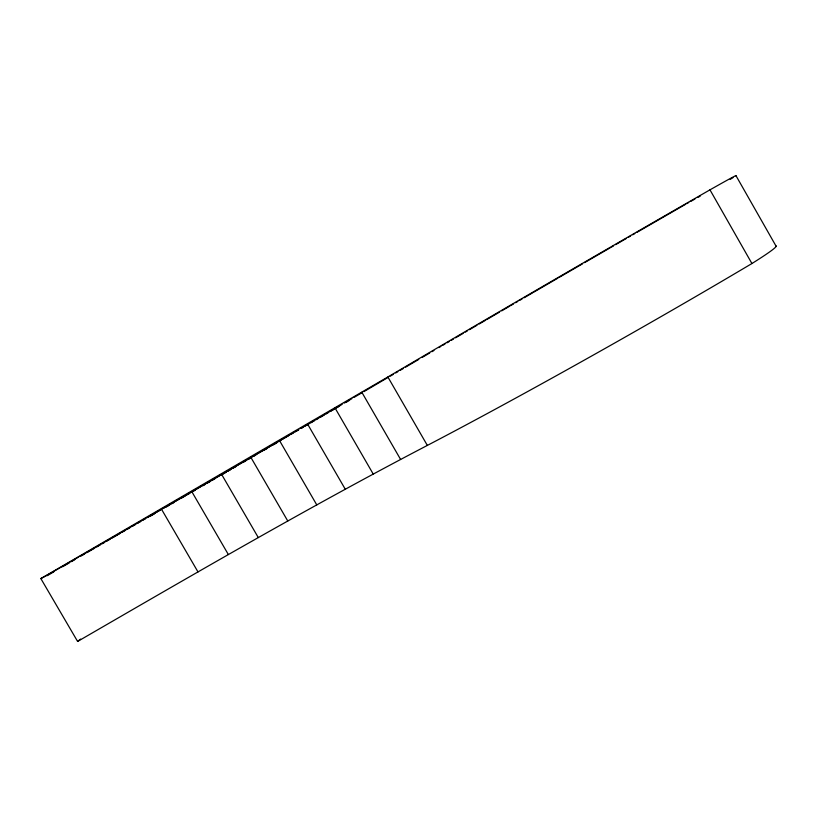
<?xml version="1.0" encoding="UTF-8"?>
<svg xmlns="http://www.w3.org/2000/svg" width="817" height="817" viewBox="0 0 817 817"><rect width="100%" height="100%" fill="white"/><g stroke="black" fill="none" stroke-linecap="round" stroke-linejoin="round"><path stroke-width="1.23" d="M735.729 175.829A102.043 1.031 -30.1 0 0 709.973 189.84A337.707 2.921 -30.1 0 0 387.871 376.974L40.85 578.579L77.605 641.447L80.597 639.088M431.927 351.698L433.929 350.524M438.913 347.593L440.904 346.418M363.851 391.66L388.004 377.474M390.199 376.188L393.498 374.257M395.694 372.96L397.889 371.674M400.085 370.387L403.384 368.457M405.579 367.16L418.753 359.429M422.052 357.499L429.732 352.985M348.706 400.524L351.943 398.625M354.098 397.358L361.655 392.946M47.182 575.689L53.799 571.849M62.623 566.732L69.251 562.893M71.457 561.616L74.766 559.696M81.383 555.856L84.692 553.936M86.898 552.649L94.619 548.176M96.825 546.89L100.134 544.97M102.339 543.693L104.545 542.417M106.751 541.13L110.07 539.21M112.276 537.933L119.997 533.45M122.203 532.173L125.512 530.253M127.718 528.977L129.923 527.69M132.129 526.414L135.438 524.494M137.644 523.217L140.953 521.297M143.159 520.02L145.365 518.734M147.581 517.457L160.816 509.777M163.022 508.501L277.76 441.946M279.965 440.669L288.789 435.543M290.995 434.266L293.201 432.99M295.407 431.703L298.716 429.783M300.932 428.506L303.138 427.23M305.344 425.943L308.652 424.023M310.858 422.746L314.167 420.826M316.373 419.55L318.579 418.263M320.785 416.987L324.094 415.067M326.3 413.79L328.505 412.514M330.711 411.227L334.02 409.307M336.226 408.03L339.545 406.11M346.163 402.27L349.472 400.35M150.951 515.844L154.26 513.924M166.402 506.887L169.711 504.967M171.927 503.68L174.133 502.404M181.864 497.921L185.173 496.001M187.379 494.714L189.585 493.437M191.801 492.161L195.11 490.231M202.841 485.747L205.047 484.471M207.252 483.194L210.572 481.274M212.777 479.988L214.983 478.711M222.714 474.228L226.023 472.308M228.229 471.021L230.445 469.744M232.651 468.468L235.96 466.538M243.691 462.065L245.897 460.778M248.102 459.501L251.422 457.581M253.627 456.295L255.833 455.018M263.564 450.535L266.873 448.615M273.501 444.775L276.81 442.845M77.605 641.447C193.241 574.474 308.816 507.224 427.342 445.418A337.36 13.766 -29.5 0 0 751.926 263.534A101.921 4.841 -29.3 0 0 775.547 245.856M40.85 578.579L46.406 575.597A1235.263 22.325 -29.6 0 0 78.361 557.214M161.378 508.991L197.99 571.931M250.768 457.193L287.768 521.001M221.499 474.187L258.284 537.555M191.699 491.456L228.351 554.539M335.062 408.01L373.246 474.095M307.59 424.084L345.285 489.25M279.475 440.486L316.771 504.896M387.871 376.974L427.342 445.418M361.849 392.293L400.616 459.471M735.913 175.553L776.15 246.305M709.973 189.84L751.926 263.534M347.623 401.147A1235.263 22.325 -29.6 0 1 344.345 403.067M342.16 404.344A1235.263 22.325 -29.6 0 1 328.985 412.034M326.79 413.32A1235.263 22.325 -29.6 0 1 319.069 417.814M316.945 419.06A1235.263 22.325 -29.6 0 1 300.942 428.384M298.797 429.64A1235.263 22.325 -29.6 0 1 291.291 434.011M290.219 434.634A1235.263 22.325 -29.6 0 1 202.759 485.4M201.687 486.023A1235.263 22.325 -29.6 0 1 141.964 520.552M140.871 521.195A1235.263 22.325 -29.6 0 1 79.453 556.591M733.033 177.595A102.043 1.031 -30.1 0 1 730.184 179.372M686.668 203.699A60.591 0.613 -30.2 0 1 688.762 202.504M690.712 201.411A60.591 0.613 -30.2 0 1 694.91 199.062M698.075 197.316A60.591 0.613 -30.2 0 1 700.149 196.213M442.926 345.234A314.708 2.686 -30.1 0 1 444.999 344.018M447.083 342.793A314.708 2.686 -30.1 0 1 449.187 341.567M451.301 340.321A314.708 2.686 -30.1 0 1 453.425 339.075M455.569 337.819A314.708 2.686 -30.1 0 1 463.157 333.377M465.251 332.151A314.708 2.686 -30.1 0 1 467.355 330.916M469.469 329.68A314.708 2.686 -30.1 0 1 476.965 325.289M479.14 324.022A314.708 2.686 -30.1 0 1 485.696 320.193M486.748 319.58A314.708 2.686 -30.1 0 1 499.544 312.104M501.699 310.848A314.708 2.686 -30.1 0 1 509.328 306.395M510.38 305.783A314.708 2.686 -30.1 0 1 513.536 303.944M515.65 302.719A314.708 2.686 -30.1 0 1 517.764 301.483M519.898 300.237A314.708 2.686 -30.1 0 1 522.032 299.002M524.167 297.756A314.708 2.686 -30.1 0 1 532.776 292.741M533.848 292.118A314.708 2.686 -30.1 0 1 557.929 278.117M559.032 277.474A314.708 2.686 -30.1 0 1 582.47 263.871M584.604 262.635A314.708 2.686 -30.1 0 1 610.319 247.735M611.392 247.122A314.708 2.686 -30.1 0 1 613.526 245.876M615.671 244.64A314.708 2.686 -30.1 0 1 626.343 238.472M628.477 237.236A314.708 2.686 -30.1 0 1 630.601 236.011M632.726 234.785A314.708 2.686 -30.1 0 1 634.84 233.56M637.005 232.314A314.708 2.686 -30.1 0 1 685.565 204.321"/></g></svg>
